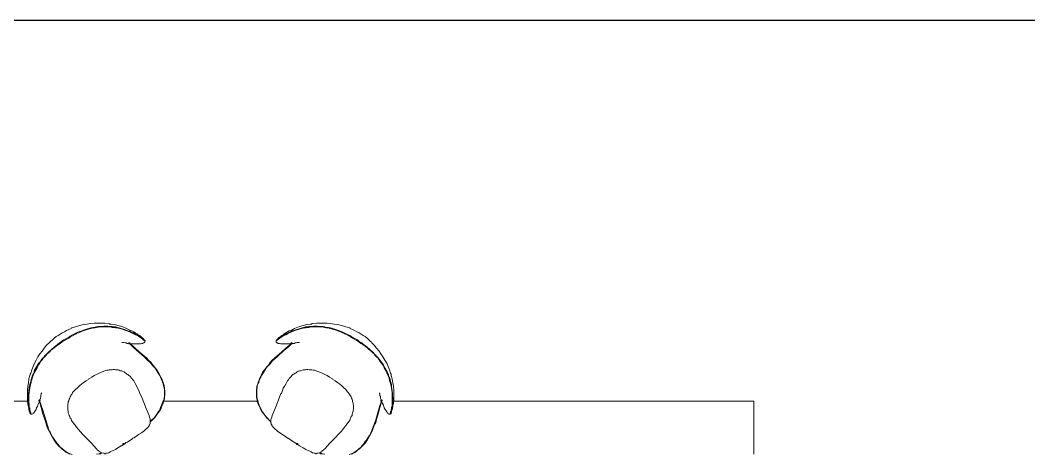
# Model space of a CAD drawing. Extents: x 185064 to 343242, y -369192 to -264966.
# Drawn here: x 256315 to 262936, y -291571 to -288729 of the extents above; entities that cross this region are included whole.
import ezdxf

# ---------------------------------------------------------------- set-up
doc = ezdxf.new("R2010")
doc.units = 0

# ---------------------------------------------------------------- blocks, each defined once
blk = doc.blocks.new('eerew')
h = blk.add_hatch(color=3)
h.dxf.hatch_style = 2
h.paths.add_polyline_path([(243725.6, -310202.3), (243723.3, -310207.8), (243717.7, -310210.1), (243712.2, -310207.8), (243709.8, -310202.3), (243712.2, -310196.7), (243717.7, -310194.4), (243723.3, -310196.7)])
h = blk.add_hatch(color=3)
h.dxf.hatch_style = 2
h.paths.add_polyline_path([(243725.6, -310202.3), (243723.3, -310207.8), (243717.7, -310210.1), (243712.2, -310207.8), (243709.8, -310202.3), (243712.2, -310196.7), (243717.7, -310194.4), (243723.3, -310196.7)])
h = blk.add_hatch(color=3)
h.dxf.hatch_style = 2
h.paths.add_polyline_path([(244789.8, -310202.3), (244787.5, -310207.8), (244781.9, -310210.1), (244776.4, -310207.8), (244774.1, -310202.3), (244776.4, -310196.7), (244781.9, -310194.4), (244787.5, -310196.7)])
h = blk.add_hatch(color=3)
h.dxf.hatch_style = 2
h.paths.add_polyline_path([(244789.8, -310202.3), (244787.5, -310207.8), (244781.9, -310210.1), (244776.4, -310207.8), (244774.1, -310202.3), (244776.4, -310196.7), (244781.9, -310194.4), (244787.5, -310196.7)])
h = blk.add_hatch(color=3)
h.dxf.hatch_style = 2
h.paths.add_polyline_path([(243135.1, -310578), (243132.8, -310583.6), (243127.2, -310585.9), (243121.6, -310583.6), (243119.3, -310578), (243121.6, -310572.5), (243127.2, -310570.1), (243132.8, -310572.5)])
h = blk.add_hatch(color=3)
h.dxf.hatch_style = 2
h.paths.add_polyline_path([(243135.1, -310578), (243132.8, -310583.6), (243127.2, -310585.9), (243121.6, -310583.6), (243119.3, -310578), (243121.6, -310572.5), (243127.2, -310570.1), (243132.8, -310572.5)])
h = blk.add_hatch(color=3)
h.dxf.hatch_style = 2
h.paths.add_polyline_path([(245380.4, -310578), (245378.1, -310583.6), (245372.5, -310585.9), (245366.9, -310583.6), (245364.6, -310578), (245366.9, -310572.5), (245372.5, -310570.1), (245378.1, -310572.5)])
h = blk.add_hatch(color=3)
h.dxf.hatch_style = 2
h.paths.add_polyline_path([(245380.4, -310578), (245378.1, -310583.6), (245372.5, -310585.9), (245366.9, -310583.6), (245364.6, -310578), (245366.9, -310572.5), (245372.5, -310570.1), (245378.1, -310572.5)])
h = blk.add_hatch(color=3)
h.dxf.hatch_style = 2
h.paths.add_polyline_path([(243687.7, -310862.3), (243685.4, -310867.8), (243679.8, -310870.1), (243674.3, -310867.8), (243671.9, -310862.3), (243674.3, -310856.7), (243679.8, -310854.4), (243685.4, -310856.7)])
h = blk.add_hatch(color=3)
h.dxf.hatch_style = 2
h.paths.add_polyline_path([(244827.7, -310862.3), (244825.4, -310867.8), (244819.8, -310870.1), (244814.3, -310867.8), (244811.9, -310862.3), (244814.3, -310856.7), (244819.8, -310854.4), (244825.4, -310856.7)])
at = {"color": 3, "lineweight": 0}
for points in [[(243263, -310142.3), (243275.6, -310132.8), (243291.4, -310126.5), (243304.1, -310117), (243319.8, -310110.7), (243335.6, -310104.4), (243338.8, -310101.2), (243341.9, -310101.2), (243348.3, -310098), (243370.4, -310091.7), (243392.5, -310085.4), (243414.6, -310079.1), (243439.8, -310075.9), (243461.9, -310072.8), (243487.2, -310069.6), (243509.3, -310069.6), (243534.6, -310069.6), (243556.7, -310069.6), (243581.9, -310072.8), (243585.1, -310072.8), (243588.3, -310075.9), (243591.4, -310075.9), (243597.7, -310075.9), (243619.8, -310079.1), (243641.9, -310085.4), (243667.2, -310091.7), (243689.3, -310101.2), (243698.8, -310104.4), (243711.4, -310110.7), (243724.1, -310117), (243733.5, -310120.1), (243746.2, -310126.5), (243755.6, -310132.8), (243768.3, -310139.1), (243768.3, -310142.3), (243771.4, -310142.3), (243774.6, -310145.4), (243784.1, -310151.7), (243793.5, -310158), (243796.7, -310161.2), (243799.8, -310164.4), (243809.3, -310170.7), (243812.5, -310177), (243815.6, -310180.1), (243818.8, -310183.3), (243821.9, -310186.5), (243818.8, -310189.6)], [(245239.8, -310142.3), (245227.2, -310132.8), (245211.4, -310126.5), (245195.6, -310117), (245183, -310110.7), (245167.2, -310104.4), (245164.1, -310101.2), (245160.9, -310101.2), (245154.6, -310098), (245132.5, -310091.7), (245110.4, -310085.4), (245085.1, -310079.1), (245063, -310075.9), (245040.9, -310072.8), (245015.6, -310069.6), (244993.5, -310069.6), (244968.3, -310069.6), (244946.2, -310069.6), (244920.9, -310072.8), (244914.6, -310072.8), (244914.6, -310075.9), (244911.4, -310075.9), (244905.1, -310075.9), (244883, -310079.1), (244857.7, -310085.4), (244835.6, -310091.7), (244813.5, -310101.2), (244800.9, -310104.4), (244791.4, -310110.7), (244778.8, -310117), (244766.2, -310120.1), (244756.7, -310126.5), (244744.1, -310132.8), (244734.6, -310139.1), (244731.4, -310142.3), (244728.3, -310145.4), (244718.8, -310151.7), (244709.3, -310158), (244706.2, -310161.2), (244703, -310161.2), (244699.8, -310164.4), (244693.5, -310170.7), (244690.4, -310177), (244684.1, -310180.1), (244684.1, -310183.3), (244680.9, -310183.3), (244680.9, -310186.5), (244680.9, -310189.6)], [(243263, -310142.3), (243250.4, -310151.7), (243237.7, -310158), (243225.1, -310167.5), (243212.5, -310180.1), (243199.8, -310189.6), (243196.7, -310192.8), (243190.4, -310199.1), (243174.6, -310214.9), (243158.8, -310233.8), (243146.2, -310252.8), (243130.4, -310271.7), (243117.7, -310290.7), (243105.1, -310312.8), (243095.6, -310331.7), (243086.2, -310353.8), (243076.7, -310375.9), (243070.4, -310398), (243067.2, -310404.4), (243067.2, -310407.5), (243064.1, -310413.8), (243057.7, -310435.9), (243054.6, -310461.2), (243051.4, -310483.3), (243048.3, -310508.6), (243048.3, -310521.2), (243048.3, -310533.8), (243048.3, -310546.5), (243048.3, -310559.1), (243048.3, -310571.7), (243048.3, -310584.4), (243051.4, -310597), (243051.4, -310600.1), (243051.4, -310603.3), (243054.6, -310615.9), (243057.7, -310628.6), (243057.7, -310631.7), (243057.7, -310638), (243060.9, -310647.5), (243064.1, -310650.7), (243064.1, -310657), (243067.2, -310660.1), (243067.2, -310663.3), (243070.4, -310663.3)], [(243815.6, -310180.1), (243812.5, -310177), (243812.5, -310173.8), (243809.3, -310173.8), (243806.2, -310170.7), (243803, -310167.5), (243799.8, -310167.5), (243796.7, -310164.4), (243793.5, -310164.4), (243790.4, -310161.2), (243780.9, -310154.9), (243771.4, -310148.6), (243768.3, -310148.6), (243768.3, -310145.4), (243765.1, -310145.4), (243752.5, -310139.1), (243743, -310132.8), (243730.4, -310129.6), (243720.9, -310123.3), (243708.3, -310120.1), (243686.2, -310110.7), (243664.1, -310104.4), (243651.4, -310101.2), (243638.8, -310098), (243626.2, -310094.9), (243616.7, -310094.9), (243604.1, -310091.7), (243591.4, -310091.7), (243585.1, -310091.7), (243581.9, -310091.7), (243575.6, -310088.6), (243563, -310088.6), (243550.4, -310088.6), (243537.7, -310091.7), (243525.1, -310091.7), (243512.5, -310091.7), (243499.8, -310094.9), (243487.2, -310098), (243477.7, -310098), (243465.1, -310101.2), (243452.5, -310104.4), (243427.2, -310110.7), (243405.1, -310120.1), (243379.8, -310129.6), (243357.7, -310139.1), (243335.6, -310151.7), (243332.5, -310154.9), (243329.3, -310154.9), (243326.2, -310158), (243319.8, -310161.2), (243304.1, -310170.7), (243288.3, -310180.1)], [(243818.8, -310189.6), (243818.8, -310186.5), (243815.6, -310183.3), (243809.3, -310180.1), (243806.2, -310177), (243806.2, -310173.8), (243799.8, -310170.7), (243790.4, -310164.4), (243787.2, -310164.4), (243787.2, -310161.2), (243777.7, -310154.9), (243768.3, -310151.7), (243758.8, -310145.4), (243736.7, -310135.9), (243717.7, -310126.5), (243695.6, -310117), (243676.7, -310110.7), (243654.6, -310104.4), (243632.5, -310101.2), (243626.2, -310101.2), (243626.2, -310098), (243623, -310098), (243616.7, -310098), (243604.1, -310098), (243591.4, -310094.9), (243578.8, -310094.9), (243566.2, -310094.9), (243556.7, -310094.9), (243544.1, -310094.9), (243531.4, -310094.9), (243518.8, -310094.9), (243506.2, -310098), (243493.5, -310101.2), (243480.9, -310101.2), (243468.3, -310104.4), (243455.6, -310107.5), (243443, -310110.7), (243433.5, -310113.8), (243420.9, -310117), (243408.3, -310123.3), (243398.8, -310126.5), (243386.2, -310132.8), (243373.5, -310135.9), (243370.4, -310139.1), (243367.2, -310139.1), (243367.2, -310142.3), (243364.1, -310142.3), (243348.3, -310151.7), (243332.5, -310158), (243319.8, -310167.5), (243291.4, -310183.3)], [(244680.9, -310189.6), (244684.1, -310186.5), (244687.2, -310183.3), (244690.4, -310180.1), (244693.5, -310177), (244696.7, -310177), (244696.7, -310173.8), (244703, -310170.7), (244709.3, -310164.4), (244712.5, -310164.4), (244715.6, -310161.2), (244725.1, -310154.9), (244734.6, -310151.7), (244744.1, -310145.4), (244763, -310135.9), (244785.1, -310126.5), (244804.1, -310117), (244826.2, -310110.7), (244848.3, -310104.4), (244870.4, -310101.2), (244873.5, -310101.2), (244876.7, -310098), (244879.8, -310098), (244886.2, -310098), (244895.6, -310098), (244908.3, -310094.9), (244920.9, -310094.9), (244933.5, -310094.9), (244946.2, -310094.9), (244958.8, -310094.9), (244971.4, -310094.9), (244984.1, -310094.9), (244996.7, -310098), (245009.3, -310101.2), (245021.9, -310101.2), (245034.6, -310104.4), (245044.1, -310107.5), (245056.7, -310110.7), (245069.3, -310113.8), (245081.9, -310117), (245091.4, -310123.3), (245104.1, -310126.5), (245116.7, -310132.8), (245126.2, -310135.9), (245132.5, -310139.1), (245135.6, -310139.1), (245135.6, -310142.3), (245138.8, -310142.3), (245154.6, -310151.7), (245167.2, -310158), (245183, -310167.5), (245211.4, -310183.3)], [(244684.1, -310180.1), (244687.2, -310177), (244690.4, -310173.8), (244693.5, -310173.8), (244693.5, -310170.7), (244699.8, -310167.5), (244703, -310167.5), (244706.2, -310164.4), (244709.3, -310161.2), (244718.8, -310154.9), (244731.4, -310148.6), (244734.6, -310148.6), (244734.6, -310145.4), (244737.7, -310145.4), (244747.2, -310139.1), (244759.8, -310132.8), (244769.3, -310129.6), (244781.9, -310123.3), (244791.4, -310120.1), (244816.7, -310110.7), (244838.8, -310104.4), (244851.4, -310101.2), (244860.9, -310098), (244873.5, -310094.9), (244886.2, -310094.9), (244898.8, -310091.7), (244911.4, -310091.7), (244914.6, -310091.7), (244917.7, -310091.7), (244920.9, -310091.7), (244927.2, -310088.6), (244939.8, -310088.6), (244952.5, -310088.6), (244965.1, -310091.7), (244977.7, -310091.7), (244987.2, -310091.7), (244999.8, -310094.9), (245012.5, -310098), (245025.1, -310098), (245037.7, -310101.2), (245050.4, -310104.4), (245072.5, -310110.7), (245097.7, -310120.1), (245119.8, -310129.6), (245141.9, -310139.1), (245164.1, -310151.7), (245170.4, -310154.9), (245173.5, -310154.9), (245173.5, -310158), (245183, -310161.2), (245198.8, -310170.7), (245214.6, -310180.1)], [(245239.8, -310142.3), (245252.5, -310151.7), (245265.1, -310158), (245277.7, -310167.5), (245290.4, -310180.1), (245299.8, -310189.6), (245303, -310192.8), (245306.2, -310192.8), (245309.3, -310199.1), (245325.1, -310214.9), (245340.9, -310233.8), (245356.7, -310252.8), (245369.3, -310271.7), (245381.9, -310290.7), (245394.6, -310312.8), (245407.2, -310331.7), (245416.7, -310353.8), (245426.2, -310375.9), (245432.5, -310398), (245435.6, -310404.4), (245435.6, -310407.5), (245435.6, -310413.8), (245441.9, -310435.9), (245448.3, -310461.2), (245451.4, -310483.3), (245454.6, -310508.6), (245454.6, -310521.2), (245454.6, -310533.8), (245454.6, -310546.5), (245454.6, -310559.1), (245454.6, -310571.7), (245451.4, -310584.4), (245451.4, -310597), (245451.4, -310600.1), (245448.3, -310603.3), (245448.3, -310615.9), (245445.1, -310628.6), (245445.1, -310631.7), (245441.9, -310638), (245438.8, -310647.5), (245438.8, -310650.7), (245435.6, -310657), (245435.6, -310660.1), (245435.6, -310663.3), (245432.5, -310663.3), (245429.3, -310663.3)], [(243064.1, -310657), (243064.1, -310653.8), (243064.1, -310650.7), (243064.1, -310647.5), (243060.9, -310644.4), (243060.9, -310641.2), (243060.9, -310638), (243060.9, -310631.7), (243060.9, -310628.6), (243057.7, -310615.9), (243057.7, -310603.3), (243057.7, -310600.1), (243057.7, -310597), (243054.6, -310593.8), (243054.6, -310584.4), (243054.6, -310571.7), (243054.6, -310559.1), (243054.6, -310546.5), (243054.6, -310533.8), (243057.7, -310511.7), (243060.9, -310486.5), (243064.1, -310473.8), (243067.2, -310461.2), (243070.4, -310451.7), (243073.5, -310439.1), (243076.7, -310426.5), (243079.8, -310417), (243083, -310410.7), (243083, -310407.5), (243086.2, -310401.2), (243092.5, -310388.6), (243095.6, -310379.1), (243101.9, -310366.5), (243108.3, -310357), (243114.6, -310344.4), (243120.9, -310334.9), (243130.4, -310325.4), (243136.7, -310315.9), (243143, -310306.5), (243152.5, -310297), (243168.3, -310278), (243187.2, -310259.1), (243206.2, -310243.3), (243225.1, -310227.5), (243244.1, -310211.7), (243247.2, -310208.6), (243250.4, -310205.4), (243253.5, -310205.4), (243259.8, -310199.1), (243272.5, -310189.6), (243288.3, -310180.1)], [(243070.4, -310663.3), (243070.4, -310660.1), (243070.4, -310657), (243067.2, -310650.7), (243067.2, -310647.5), (243067.2, -310644.4), (243064.1, -310638), (243064.1, -310628.6), (243064.1, -310625.4), (243060.9, -310622.3), (243060.9, -310612.8), (243060.9, -310600.1), (243057.7, -310590.7), (243057.7, -310568.6), (243057.7, -310546.5), (243060.9, -310521.2), (243064.1, -310499.1), (243067.2, -310480.1), (243073.5, -310458), (243073.5, -310451.7), (243073.5, -310448.6), (243076.7, -310442.3), (243079.8, -310429.6), (243083, -310417), (243089.3, -310407.5), (243092.5, -310394.9), (243098.8, -310385.4), (243105.1, -310372.8), (243111.4, -310363.3), (243117.7, -310350.7), (243124.1, -310341.2), (243130.4, -310331.7), (243136.7, -310319.1), (243146.2, -310309.6), (243152.5, -310300.1), (243161.9, -310290.7), (243168.3, -310281.2), (243177.7, -310271.7), (243187.2, -310265.4), (243196.7, -310255.9), (243203, -310246.5), (243212.5, -310240.1), (243218.8, -310233.8), (243221.9, -310233.8), (243225.1, -310230.7), (243237.7, -310221.2), (243250.4, -310211.7), (243263, -310202.3), (243275.6, -310192.8), (243291.4, -310183.3)], [(243695.6, -310199.1), (243689.3, -310199.1), (243679.8, -310195.9), (243673.5, -310195.9), (243670.4, -310195.9), (243667.2, -310195.9)], [(243818.8, -310189.6), (243821.9, -310189.6), (243818.8, -310192.8), (243818.8, -310195.9), (243815.6, -310199.1), (243812.5, -310199.1), (243809.3, -310199.1), (243806.2, -310202.3), (243803, -310202.3), (243799.8, -310202.3), (243790.4, -310205.4), (243780.9, -310205.4), (243768.3, -310205.4), (243758.8, -310205.4), (243746.2, -310205.4), (243736.7, -310205.4), (243727.2, -310205.4), (243717.7, -310202.3), (243708.3, -310202.3), (243705.1, -310202.3), (243701.9, -310202.3), (243698.8, -310199.1), (243695.6, -310199.1)], [(243717.7, -310202.3), (243730.4, -310214.9), (243743, -310227.5), (243765.1, -310246.5), (243815.6, -310290.7), (243837.7, -310312.8), (243844.1, -310319.1), (243847.2, -310319.1), (243847.2, -310322.3), (243853.5, -310328.6), (243863, -310338), (243869.3, -310347.5), (243878.8, -310357), (243888.3, -310366.5), (243891.4, -310372.8), (243891.4, -310375.9), (243894.6, -310375.9), (243897.7, -310382.3), (243910.4, -310404.4), (243916.7, -310413.8), (243923, -310423.3), (243926.2, -310429.6), (243926.2, -310432.8), (243926.2, -310435.9), (243932.5, -310445.4), (243935.6, -310458), (243938.8, -310467.5), (243941.9, -310480.1), (243945.1, -310492.8), (243948.3, -310505.4), (243948.3, -310518), (243948.3, -310533.8), (243948.3, -310546.5), (243945.1, -310559.1), (243945.1, -310562.3), (243945.1, -310565.4), (243941.9, -310574.9), (243935.6, -310590.7), (243929.3, -310606.5), (243923, -310622.3), (243916.7, -310638), (243907.2, -310650.7), (243897.7, -310666.5), (243888.3, -310679.1), (243878.8, -310691.7), (243866.2, -310704.4), (243853.5, -310717)], [(243853.5, -310717), (243863, -310710.7), (243869.3, -310704.4), (243875.6, -310698), (243881.9, -310691.7), (243894.6, -310675.9), (243904.1, -310660.1), (243916.7, -310644.4), (243926.2, -310628.6), (243929.3, -310619.1), (243932.5, -310609.6), (243935.6, -310600.1), (243938.8, -310593.8), (243941.9, -310584.4), (243945.1, -310574.9), (243948.3, -310565.4), (243948.3, -310555.9), (243951.4, -310546.5), (243951.4, -310537), (243951.4, -310527.5), (243951.4, -310521.2), (243951.4, -310511.7), (243948.3, -310502.3), (243948.3, -310492.8), (243945.1, -310483.3), (243945.1, -310477), (243941.9, -310467.5), (243938.8, -310458), (243935.6, -310448.6), (243932.5, -310439.1), (243926.2, -310429.6), (243923, -310420.1), (243916.7, -310410.7), (243913.5, -310401.2), (243907.2, -310391.7), (243897.7, -310375.9), (243885.1, -310360.1), (243872.5, -310344.4), (243859.8, -310328.6), (243844.1, -310312.8), (243831.4, -310300.1), (243815.6, -310284.4), (243784.1, -310259.1), (243752.5, -310230.7), (243724.1, -310205.4)], [(244646.2, -310717), (244639.8, -310710.7), (244633.5, -310704.4), (244627.2, -310698), (244620.9, -310691.7), (244608.3, -310675.9), (244595.6, -310660.1), (244586.2, -310644.4), (244576.7, -310628.6), (244573.5, -310619.1), (244567.2, -310609.6), (244564.1, -310600.1), (244560.9, -310593.8), (244557.7, -310584.4), (244557.7, -310574.9), (244554.6, -310565.4), (244551.4, -310555.9), (244551.4, -310546.5), (244551.4, -310537), (244551.4, -310527.5), (244551.4, -310521.2), (244551.4, -310511.7), (244551.4, -310502.3), (244554.6, -310492.8), (244554.6, -310483.3), (244557.7, -310477), (244560.9, -310467.5), (244564.1, -310458), (244567.2, -310448.6), (244570.4, -310439.1), (244573.5, -310429.6), (244579.8, -310420.1), (244583, -310410.7), (244589.3, -310401.2), (244592.5, -310391.7), (244605.1, -310375.9), (244617.7, -310360.1), (244630.4, -310344.4), (244643, -310328.6), (244655.6, -310312.8), (244671.4, -310300.1), (244687.2, -310284.4), (244715.6, -310259.1), (244747.2, -310230.7), (244778.8, -310205.4)], [(244781.9, -310202.3), (244772.5, -310214.9), (244759.8, -310227.5), (244734.6, -310246.5), (244687.2, -310290.7), (244661.9, -310312.8), (244655.6, -310319.1), (244655.6, -310322.3), (244652.5, -310322.3), (244649.3, -310328.6), (244639.8, -310338), (244630.4, -310347.5), (244620.9, -310357), (244614.6, -310366.5), (244611.4, -310372.8), (244608.3, -310372.8), (244608.3, -310375.9), (244605.1, -310382.3), (244592.5, -310404.4), (244586.2, -310413.8), (244579.8, -310423.3), (244576.7, -310429.6), (244576.7, -310432.8), (244573.5, -310435.9), (244570.4, -310445.4), (244567.2, -310458), (244560.9, -310467.5), (244557.7, -310480.1), (244557.7, -310492.8), (244554.6, -310505.4), (244554.6, -310518), (244554.6, -310533.8), (244554.6, -310546.5), (244554.6, -310559.1), (244557.7, -310562.3), (244557.7, -310565.4), (244560.9, -310574.9), (244564.1, -310590.7), (244570.4, -310606.5), (244576.7, -310622.3), (244586.2, -310638), (244592.5, -310650.7), (244601.9, -310666.5), (244611.4, -310679.1), (244624.1, -310691.7), (244633.5, -310704.4), (244646.2, -310717)], [(244680.9, -310189.6), (244680.9, -310192.8), (244680.9, -310195.9), (244684.1, -310195.9), (244684.1, -310199.1), (244687.2, -310199.1), (244690.4, -310199.1), (244693.5, -310202.3), (244696.7, -310202.3), (244703, -310202.3), (244712.5, -310205.4), (244721.9, -310205.4), (244731.4, -310205.4), (244744.1, -310205.4), (244753.5, -310205.4), (244766.2, -310205.4), (244775.6, -310205.4), (244785.1, -310202.3), (244794.6, -310202.3), (244797.7, -310202.3), (244800.9, -310202.3), (244804.1, -310199.1), (244807.2, -310199.1)], [(244807.2, -310199.1), (244813.5, -310199.1), (244819.8, -310195.9), (244826.2, -310195.9), (244832.5, -310195.9), (244835.6, -310195.9)], [(245429.3, -310663.3), (245429.3, -310660.1), (245432.5, -310657), (245432.5, -310650.7), (245435.6, -310647.5), (245435.6, -310644.4), (245435.6, -310638), (245438.8, -310628.6), (245438.8, -310625.4), (245438.8, -310622.3), (245441.9, -310612.8), (245441.9, -310600.1), (245441.9, -310590.7), (245441.9, -310568.6), (245441.9, -310546.5), (245441.9, -310521.2), (245438.8, -310499.1), (245435.6, -310480.1), (245429.3, -310458), (245429.3, -310451.7), (245426.2, -310448.6), (245426.2, -310442.3), (245423, -310429.6), (245416.7, -310417), (245413.5, -310407.5), (245407.2, -310394.9), (245404.1, -310385.4), (245397.7, -310372.8), (245391.4, -310363.3), (245385.1, -310350.7), (245378.8, -310341.2), (245372.5, -310331.7), (245363, -310319.1), (245356.7, -310309.6), (245350.4, -310300.1), (245340.9, -310290.7), (245331.4, -310281.2), (245325.1, -310271.7), (245315.6, -310265.4), (245306.2, -310255.9), (245296.7, -310246.5), (245287.2, -310240.1), (245284.1, -310233.8), (245280.9, -310233.8), (245277.7, -310230.7), (245265.1, -310221.2), (245252.5, -310211.7), (245236.7, -310202.3), (245224.1, -310192.8), (245211.4, -310183.3)], [(245435.6, -310657), (245438.8, -310653.8), (245438.8, -310650.7), (245438.8, -310647.5), (245438.8, -310644.4), (245438.8, -310641.2), (245441.9, -310638), (245441.9, -310631.7), (245441.9, -310628.6), (245445.1, -310615.9), (245445.1, -310603.3), (245445.1, -310600.1), (245445.1, -310597), (245445.1, -310593.8), (245445.1, -310584.4), (245448.3, -310571.7), (245448.3, -310559.1), (245445.1, -310546.5), (245445.1, -310533.8), (245441.9, -310511.7), (245438.8, -310486.5), (245438.8, -310473.8), (245435.6, -310461.2), (245432.5, -310451.7), (245429.3, -310439.1), (245426.2, -310426.5), (245419.8, -310417), (245419.8, -310410.7), (245419.8, -310407.5), (245416.7, -310407.5), (245416.7, -310401.2), (245410.4, -310388.6), (245404.1, -310379.1), (245397.7, -310366.5), (245391.4, -310357), (245385.1, -310344.4), (245378.8, -310334.9), (245372.5, -310325.4), (245366.2, -310315.9), (245356.7, -310306.5), (245350.4, -310297), (245331.4, -310278), (245315.6, -310259.1), (245296.7, -310243.3), (245277.7, -310227.5), (245258.8, -310211.7), (245252.5, -310208.6), (245252.5, -310205.4), (245249.3, -310205.4), (245243, -310199.1), (245227.2, -310189.6), (245214.6, -310180.1)], [(243853.5, -310717), (243853.5, -310710.7), (243853.5, -310704.4), (243853.5, -310701.2), (243853.5, -310698), (243850.4, -310685.4), (243847.2, -310675.9), (243828.3, -310628.6), (243809.3, -310578), (243799.8, -310555.9), (243787.2, -310530.7), (243780.9, -310511.7), (243771.4, -310495.9), (243765.1, -310480.1), (243755.6, -310464.4), (243746.2, -310448.6), (243739.8, -310442.3), (243733.5, -310432.8), (243727.2, -310426.5), (243724.1, -310420.1), (243714.6, -310413.8), (243708.3, -310407.5), (243701.9, -310404.4), (243695.6, -310398), (243689.3, -310394.9), (243683, -310388.6), (243673.5, -310385.4), (243667.2, -310382.3), (243657.7, -310382.3), (243651.4, -310379.1), (243645.1, -310375.9), (243635.6, -310375.9), (243626.2, -310375.9), (243619.8, -310372.8), (243610.4, -310372.8), (243604.1, -310375.9), (243594.6, -310375.9), (243585.1, -310375.9), (243578.8, -310379.1), (243569.3, -310379.1), (243550.4, -310385.4), (243534.6, -310391.7), (243518.8, -310398), (243503, -310407.5), (243487.2, -310413.8), (243471.4, -310423.3), (243455.6, -310432.8), (243452.5, -310435.9)], [(244646.2, -310717), (244646.2, -310710.7), (244646.2, -310704.4), (244646.2, -310701.2), (244649.3, -310698), (244652.5, -310685.4), (244655.6, -310675.9), (244674.6, -310628.6), (244693.5, -310578), (244703, -310555.9), (244712.5, -310530.7), (244715.6, -310530.7), (244721.9, -310511.7), (244728.3, -310495.9), (244737.7, -310480.1), (244747.2, -310464.4), (244756.7, -310448.6), (244763, -310442.3), (244766.2, -310432.8), (244772.5, -310426.5), (244778.8, -310420.1), (244785.1, -310413.8), (244791.4, -310407.5), (244797.7, -310404.4), (244807.2, -310398), (244813.5, -310394.9), (244819.8, -310388.6), (244826.2, -310385.4), (244835.6, -310382.3), (244841.9, -310382.3), (244851.4, -310379.1), (244857.7, -310375.9), (244867.2, -310375.9), (244873.5, -310375.9), (244883, -310372.8), (244889.3, -310372.8), (244898.8, -310375.9), (244908.3, -310375.9), (244914.6, -310375.9), (244924.1, -310379.1), (244933.5, -310379.1), (244949.3, -310385.4), (244968.3, -310391.7), (244984.1, -310398), (244999.8, -310407.5), (245015.6, -310413.8), (245031.4, -310423.3), (245047.2, -310432.8), (245050.4, -310435.9)], [(243534.6, -310919.1), (243528.3, -310915.9), (243525.1, -310915.9), (243521.9, -310912.8), (243518.8, -310909.6), (243509.3, -310903.3), (243503, -310893.8), (243468.3, -310855.9), (243430.4, -310818), (243411.4, -310799.1), (243395.6, -310780.1), (243383, -310767.5), (243370.4, -310751.7), (243360.9, -310739.1), (243348.3, -310723.3), (243338.8, -310707.5), (243335.6, -310698), (243329.3, -310691.7), (243326.2, -310682.3), (243323, -310675.9), (243319.8, -310666.5), (243316.7, -310657), (243316.7, -310647.5), (243313.5, -310641.2), (243313.5, -310631.7), (243313.5, -310625.4), (243313.5, -310615.9), (243313.5, -310609.6), (243313.5, -310600.1), (243316.7, -310593.8), (243316.7, -310584.4), (243319.8, -310578), (243323, -310568.6), (243326.2, -310562.3), (243329.3, -310552.8), (243332.5, -310546.5), (243335.6, -310540.1), (243341.9, -310533.8), (243345.1, -310524.4), (243351.4, -310518), (243364.1, -310505.4), (243376.7, -310492.8), (243389.3, -310480.1), (243405.1, -310467.5), (243417.7, -310458), (243433.5, -310448.6), (243449.3, -310439.1), (243452.5, -310435.9)], [(244968.3, -310919.1), (244971.4, -310915.9), (244977.7, -310915.9), (244980.9, -310912.8), (244980.9, -310909.6), (244990.4, -310903.3), (244999.8, -310893.8), (245034.6, -310855.9), (245072.5, -310818), (245088.3, -310799.1), (245107.2, -310780.1), (245119.8, -310767.5), (245129.3, -310751.7), (245141.9, -310739.1), (245151.4, -310723.3), (245164.1, -310707.5), (245167.2, -310698), (245170.4, -310691.7), (245173.5, -310682.3), (245179.8, -310675.9), (245179.8, -310666.5), (245183, -310657), (245186.2, -310647.5), (245186.2, -310641.2), (245189.3, -310631.7), (245189.3, -310625.4), (245189.3, -310615.9), (245189.3, -310609.6), (245186.2, -310600.1), (245186.2, -310593.8), (245183, -310584.4), (245183, -310578), (245179.8, -310568.6), (245176.7, -310562.3), (245173.5, -310552.8), (245170.4, -310546.5), (245164.1, -310540.1), (245160.9, -310533.8), (245154.6, -310524.4), (245148.3, -310518), (245138.8, -310505.4), (245126.2, -310492.8), (245113.5, -310480.1), (245097.7, -310467.5), (245085.1, -310458), (245069.3, -310448.6), (245053.5, -310439.1), (245050.4, -310435.9)], [(243136.7, -310555.9), (243136.7, -310549.6), (243136.7, -310543.3), (243139.8, -310533.8), (243139.8, -310530.7), (243143, -310527.5)], [(245366.2, -310555.9), (245366.2, -310549.6), (245363, -310543.3), (245363, -310533.8), (245359.8, -310530.7), (245359.8, -310527.5)], [(243070.4, -310663.3), (243073.5, -310666.5), (243076.7, -310666.5), (243079.8, -310666.5), (243083, -310663.3), (243086.2, -310660.1), (243089.3, -310657), (243092.5, -310657), (243095.6, -310650.7), (243098.8, -310644.4), (243105.1, -310634.9), (243108.3, -310625.4), (243114.6, -310615.9), (243117.7, -310606.5), (243120.9, -310597), (243127.2, -310584.4), (243130.4, -310578), (243130.4, -310568.6), (243133.5, -310565.4), (243133.5, -310562.3), (243133.5, -310559.1), (243136.7, -310555.9)], [(243127.2, -310578), (243133.5, -310593.8), (243139.8, -310609.6), (243149.3, -310641.2), (243168.3, -310704.4), (243177.7, -310732.8), (243180.9, -310742.3), (243180.9, -310745.4), (243184.1, -310751.7), (243187.2, -310764.4), (243193.5, -310777), (243199.8, -310789.6), (243206.2, -310802.3), (243209.3, -310808.6), (243209.3, -310811.7), (243212.5, -310814.9), (243228.3, -310837), (243234.6, -310846.5), (243240.9, -310855.9), (243247.2, -310862.3), (243247.2, -310865.4), (243250.4, -310865.4), (243256.7, -310874.9), (243266.2, -310884.4), (243275.6, -310890.7), (243285.1, -310900.1), (243294.6, -310906.5), (243307.2, -310915.9), (243316.7, -310922.3), (243329.3, -310925.4), (243341.9, -310931.7)], [(243503, -310928.6), (243518.8, -310925.4), (243534.6, -310919.1)], [(243534.6, -310919.1), (243528.3, -310925.4), (243518.8, -310928.6)], [(243326.2, -310928.6), (243316.7, -310922.3), (243310.4, -310919.1), (243300.9, -310915.9), (243294.6, -310909.6), (243285.1, -310903.3), (243278.8, -310897), (243272.5, -310890.7), (243266.2, -310884.4), (243256.7, -310878), (243250.4, -310871.7), (243244.1, -310862.3), (243237.7, -310855.9), (243231.4, -310846.5), (243225.1, -310840.1), (243218.8, -310830.7), (243209.3, -310811.7), (243199.8, -310795.9), (243190.4, -310777), (243180.9, -310758), (243174.6, -310739.1), (243168.3, -310720.1), (243161.9, -310701.2), (243149.3, -310663.3), (243139.8, -310622.3), (243127.2, -310584.4)], [(244965.1, -310919.1), (244974.6, -310925.4), (244984.1, -310928.6)], [(245176.7, -310928.6), (245186.2, -310922.3), (245192.5, -310919.1), (245201.9, -310915.9), (245208.3, -310909.6), (245214.6, -310903.3), (245220.9, -310897), (245230.4, -310890.7), (245236.7, -310884.4), (245243, -310878), (245249.3, -310871.7), (245258.8, -310862.3), (245265.1, -310855.9), (245271.4, -310846.5), (245277.7, -310840.1), (245284.1, -310830.7), (245293.5, -310811.7), (245303, -310795.9), (245312.5, -310777), (245318.8, -310758), (245325.1, -310739.1), (245334.6, -310720.1), (245340.9, -310701.2), (245350.4, -310663.3), (245363, -310622.3), (245375.6, -310584.4)], [(245372.5, -310578), (245369.3, -310593.8), (245363, -310609.6), (245353.5, -310641.2), (245334.6, -310704.4), (245325.1, -310732.8), (245321.9, -310742.3), (245321.9, -310745.4), (245318.8, -310745.4), (245318.8, -310751.7), (245312.5, -310764.4), (245309.3, -310777), (245303, -310789.6), (245296.7, -310802.3), (245293.5, -310808.6), (245290.4, -310808.6), (245290.4, -310811.7), (245287.2, -310814.9), (245274.6, -310837), (245265.1, -310846.5), (245258.8, -310855.9), (245255.6, -310862.3), (245252.5, -310865.4), (245243, -310874.9), (245236.7, -310884.4), (245227.2, -310890.7), (245217.7, -310900.1), (245208.3, -310906.5), (245195.6, -310915.9), (245186.2, -310922.3), (245173.5, -310925.4), (245160.9, -310931.7)], [(244999.8, -310928.6), (244984.1, -310925.4), (244968.3, -310919.1)], [(245429.3, -310663.3), (245429.3, -310666.5), (245426.2, -310666.5), (245423, -310666.5), (245419.8, -310663.3), (245416.7, -310663.3), (245413.5, -310660.1), (245413.5, -310657), (245410.4, -310657), (245407.2, -310650.7), (245404.1, -310644.4), (245397.7, -310634.9), (245391.4, -310625.4), (245388.3, -310615.9), (245385.1, -310606.5), (245378.8, -310597), (245375.6, -310584.4), (245372.5, -310578), (245369.3, -310568.6), (245369.3, -310565.4), (245366.2, -310562.3), (245366.2, -310559.1), (245366.2, -310555.9)], [(243705.1, -310849.6), (243714.6, -310843.3), (243724.1, -310837), (243733.5, -310830.7), (243739.8, -310824.4), (243743, -310824.4), (243746.2, -310821.2), (243749.3, -310821.2), (243752.5, -310818), (243755.6, -310818), (243755.6, -310814.9), (243758.8, -310814.9), (243777.7, -310799.1), (243796.7, -310789.6), (243812.5, -310777), (243818.8, -310770.7), (243825.1, -310764.4), (243834.6, -310758), (243840.9, -310751.7), (243840.9, -310748.6), (243844.1, -310748.6), (243844.1, -310745.4), (243847.2, -310745.4), (243847.2, -310742.3), (243847.2, -310739.1), (243850.4, -310739.1)], [(243850.4, -310739.1), (243850.4, -310735.9), (243850.4, -310732.8), (243853.5, -310729.6), (243853.5, -310726.5), (243853.5, -310723.3), (243853.5, -310720.1), (243853.5, -310717)], [(244652.5, -310739.1), (244652.5, -310735.9), (244649.3, -310732.8), (244649.3, -310729.6), (244649.3, -310726.5), (244646.2, -310723.3), (244646.2, -310720.1), (244646.2, -310717)], [(244797.7, -310849.6), (244788.3, -310843.3), (244778.8, -310837), (244769.3, -310830.7), (244759.8, -310824.4), (244756.7, -310824.4), (244753.5, -310821.2), (244750.4, -310821.2), (244750.4, -310818), (244747.2, -310818), (244744.1, -310814.9), (244721.9, -310799.1), (244706.2, -310789.6), (244690.4, -310777), (244684.1, -310770.7), (244674.6, -310764.4), (244668.3, -310758), (244661.9, -310751.7), (244658.8, -310748.6), (244658.8, -310745.4), (244655.6, -310745.4), (244655.6, -310742.3), (244652.5, -310742.3), (244652.5, -310739.1)], [(243705.1, -310849.6), (243695.6, -310852.8), (243689.3, -310859.1), (243683, -310862.3), (243676.7, -310865.4), (243673.5, -310868.6), (243670.4, -310871.7), (243667.2, -310871.7), (243667.2, -310874.9), (243664.1, -310874.9), (243641.9, -310887.5), (243626.2, -310897), (243607.2, -310906.5), (243600.9, -310909.6), (243591.4, -310912.8), (243581.9, -310919.1), (243572.5, -310922.3), (243569.3, -310922.3), (243566.2, -310922.3), (243559.8, -310925.4), (243556.7, -310925.4)], [(244797.7, -310849.6), (244804.1, -310852.8), (244813.5, -310859.1), (244819.8, -310862.3), (244823, -310865.4), (244829.3, -310868.6), (244832.5, -310871.7), (244835.6, -310871.7), (244835.6, -310874.9), (244857.7, -310887.5), (244876.7, -310897), (244895.6, -310906.5), (244901.9, -310909.6), (244911.4, -310912.8), (244920.9, -310919.1), (244930.4, -310922.3), (244933.5, -310922.3), (244936.7, -310922.3), (244939.8, -310925.4), (244946.2, -310925.4)], [(243556.7, -310925.4), (243550.4, -310922.3), (243547.2, -310922.3), (243534.6, -310919.1)], [(244946.2, -310925.4), (244949.3, -310922.3), (244955.6, -310922.3), (244965.1, -310919.1), (244968.3, -310919.1)]]:
    blk.add_lwpolyline(points, dxfattribs=at)
at = {"color": 8, "lineweight": 0}
for points in [[(242991.4, -313609.6), (240686.2, -313609.6), (240686.2, -310581.2), (243048.3, -310581.2)], [(243941.9, -310581.2), (244560.9, -310581.2)], [(245451.4, -310581.2), (247816.7, -310581.2), (247816.7, -310928.6)]]:
    blk.add_lwpolyline(points, dxfattribs=at)

msp = doc.modelspace()

# ---------------------------------------------------------------- linework, layer by layer
at = {"color": 8}
msp.add_line((185063.7, -288728.7), (343241.6, -288728.7), dxfattribs=at)

# ---------------------------------------------------------------- block references
msp.add_blockref('eerew', (13314.1, 19355.3))

doc.saveas('drawing.dxf')
